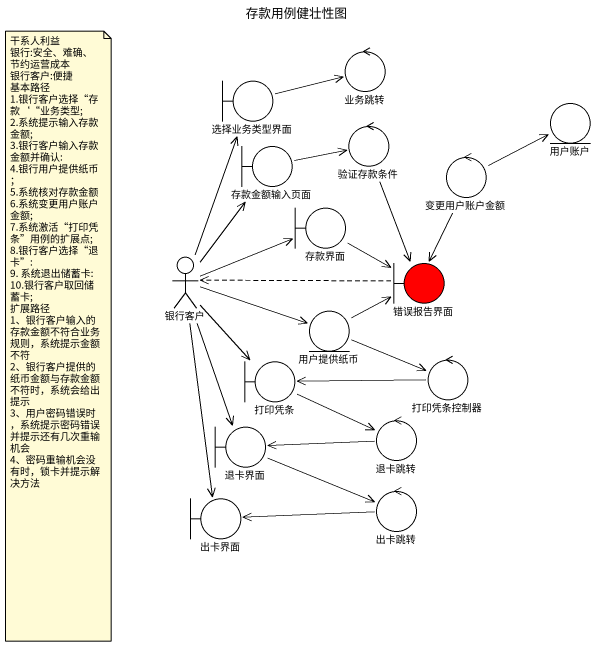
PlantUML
@startuml
title 存款用例健壮性图
control 业务跳转
boundary 选择业务类型界面
entity 用户账户
boundary 存款金额输入页面
control 验证存款条件
control 变更用户账户金额
boundary 存款界面
actor 银行客户
boundary 错误报告界面 #FF0000
entity 用户提供纸币
boundary 打印凭条
control 打印凭条控制器
boundary 退卡界面
control 退卡跳转
boundary 出卡界面
control 出卡跳转
选择业务类型界面 -right-> 业务跳转
存款金额输入页面 -right-> 验证存款条件
验证存款条件 --> 错误报告界面
变更用户账户金额 -right-> 用户账户
变更用户账户金额 --> 错误报告界面
存款界面 -right-> 错误报告界面
银行客户 -up-> 选择业务类型界面
银行客户 -up-> 存款金额输入页面
银行客户 -right-> 存款界面
银行客户 -right-> 用户提供纸币
银行客户 --> 打印凭条
银行客户 --> 退卡界面
银行客户 --> 出卡界面
错误报告界面 .left.> 银行客户
用户提供纸币 -right-> 错误报告界面
用户提供纸币 -right-> 打印凭条控制器
打印凭条 -right-> 退卡跳转
打印凭条控制器 -left-> 打印凭条
退卡界面 -right-> 出卡跳转
退卡跳转 -left-> 退卡界面
出卡跳转 -left-> 出卡界面
note as N1
  干系人利益
  银行:安全、难确、节约运营成本
  银行客户:便捷
  基本路径
  1.银行客户选择“存款‘“业务类型;
  2.系统提示输入存款金额;
  3.银行客户输入存款金额并确认:
  4.银行用户提供纸币；
  5.系统核对存款金额
  6.系统变更用户账户金额;
  7.系统激活“打印凭条”用例的扩展点;
  8.银行客户选择“退卡”:
  9. 系统退出储蓄卡:
  10.银行客户取回储蓄卡;
  扩展路径
  1、银行客户输入的存款金额不符合业务规则，系统提示金额不符
  2、银行客户提供的纸币金额与存款金额不符时，系统会给出提示
  3、用户密码错误时，系统提示密码错误并提示还有几次重输机会
  4、密码重输机会没有时，锁卡并提示解决方法
end note
@enduml
